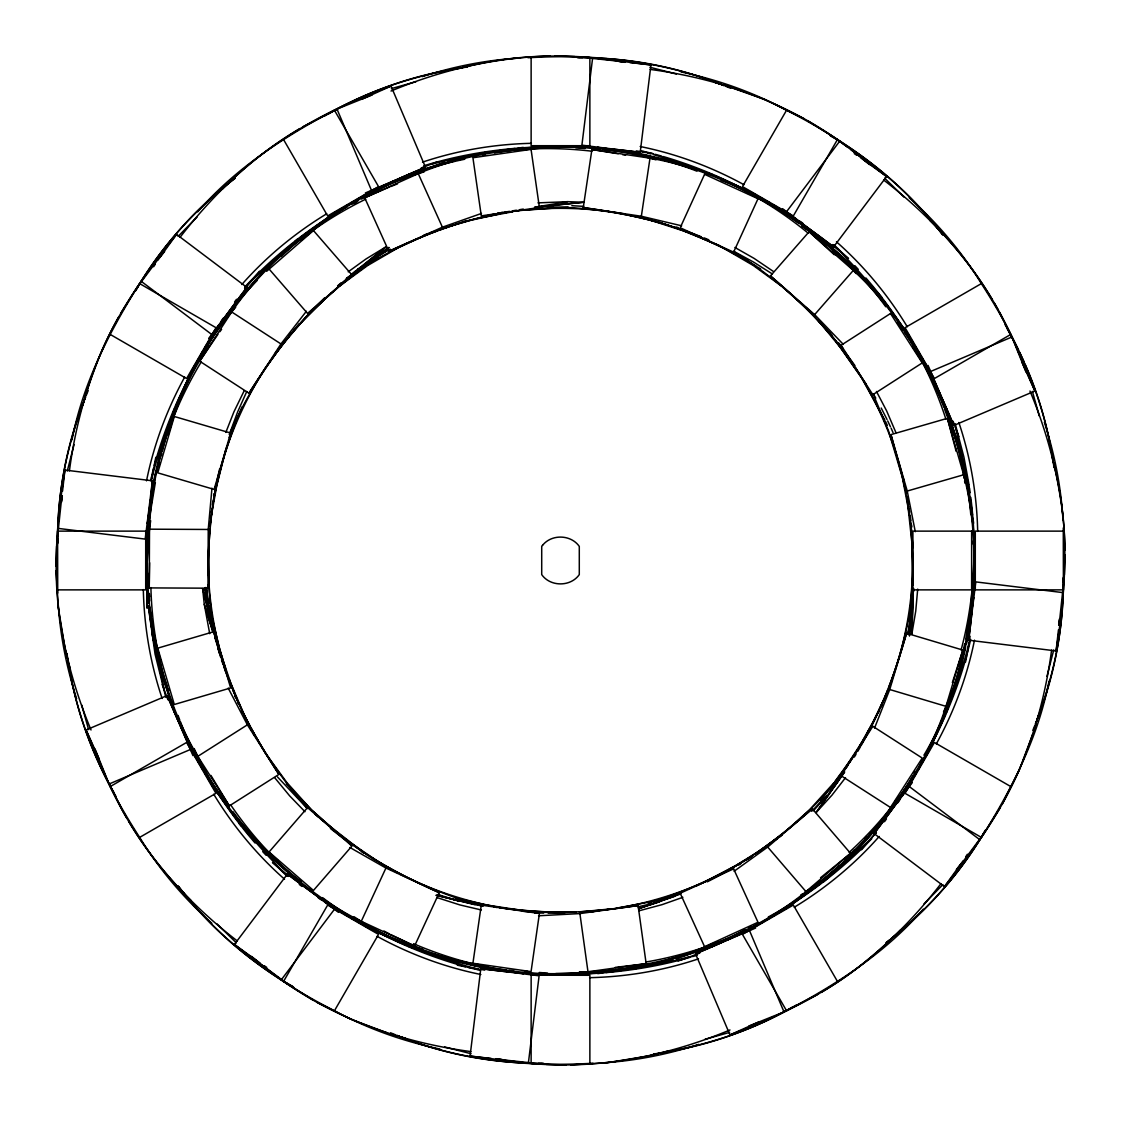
<?xml version="1.0" encoding="UTF-8"?>
<svg xmlns="http://www.w3.org/2000/svg" width="1121" height="1121" viewBox="0 0 1121 1121"><rect width="100%" height="100%" fill="white"/><g stroke="black" fill="none" stroke-linecap="round" stroke-linejoin="round"><path stroke-width="1.5" d="M57.577 542.326C56.989 492.581 67.624 443.089 85.658 396.848M1063.423 578.674C1064.011 628.419 1053.376 677.911 1035.342 724.152M211.967 488.21L208.24 529.462L207.96 588.189L149.233 587.908L149.513 529.182C151.265 470.021 170.728 412.206 201.304 361.817M56.078 566.315L56.625 546.123M207.946 574.723C208.24 539.145 211.575 503.469 219.66 468.788M1064.922 554.685L1064.375 574.877M912.956 585.12L911.919 543.11L907.043 497.906M146.557 558.847L147.061 608.171L147.033 539.565L152.372 480.797L64.92 470.063L62.538 491.194M57.886 530.149C58.923 484.58 68.381 439.278 85.504 397.058M1063.114 590.851C1062.077 636.42 1052.619 681.722 1035.496 723.942M973.476 580.482L973.743 564.998M917.693 589.114L915.745 611.071L911.807 634.332L913.125 589.59M149.654 562.742L149.233 587.908M208.884 546.838L209.221 592.196L213.41 630.885M911.807 634.332L913.111 602.019M913.517 591.818L913.657 588.413M146.305 546.95L146.837 535.081M208.856 543.839C205.928 593.051 214.826 642.599 232.285 688.574M209.081 538.837L209.529 528.832M974.387 580.832L974.611 575.746M972.089 586.745C970.758 629.82 961.412 672.74 943.49 711.989M208.982 544.624L209.963 529.126M56.709 544.68L61.193 502.488M1064.291 576.32L1059.807 618.512M973.238 585.092L971.389 606.657L965.812 638.984M912.872 604.023L913.097 600.814M61.697 501.872L62.173 495.776M1058.827 625.224L1059.303 619.128M64.92 470.063C56.905 521.041 52.028 573.293 60.828 624.523C66.531 660.745 76.915 696.169 91.039 729.981M210.145 526.912L210.944 518.042M909.327 635.705L913.265 588.623M1063.226 592.645L975.788 581.897L968.628 640.203L1056.08 650.937C1064.095 599.959 1068.972 547.707 1060.172 496.477C1054.469 460.255 1044.085 424.831 1029.961 391.019M909.523 635.803L911.891 611.576M912.578 604.653L913.083 599.469M1058.462 629.806L1056.08 650.937M208.996 534.801L209.459 530.345M211.407 513.6L211.897 509.158M147.468 523.647L155.469 474.407L169.187 422.477M909.229 618.372C913.405 584.854 913.349 550.887 910.056 517.285M973.532 597.353L965.531 646.593L951.813 698.523M149.443 530.079C144.105 573.63 148.603 618.105 160.597 660.227M152.372 480.797L145.212 539.103L57.774 528.355M470.063 1056.08L480.797 968.628L539.103 975.788L528.355 1063.226L470.063 1056.08L491.194 1058.462M650.937 64.92L592.645 57.774L581.897 145.212L640.203 152.372L650.937 64.92L629.806 62.538M149.724 527.739L150.662 520.719M212.43 504.73L212.71 502.516M968.628 640.203C975.06 592.911 976.713 544.778 970.786 497.36M69.418 470.848C74.126 435.074 82.8 399.791 95.761 366.105C113.753 317.355 144.105 274.533 176.543 234.387L246.9 287.41L208.702 338.402M913.573 589.156C909.369 622.73 900.695 655.645 888.785 687.285M1051.582 650.152C1046.874 685.926 1038.2 721.209 1025.239 754.895C1007.247 803.645 976.895 846.467 944.457 886.613L874.1 833.59L912.298 782.598M147.369 523.227L151.475 493.324M151.938 490.003L152.4 486.682M210.23 523.717L213.985 496.379M968.6 634.318L969.062 630.997M969.525 627.676L973.631 597.773M908.094 633.841L912.942 599.441M213.607 495.874L213.929 493.66M681.666 225.811L641.352 216.255L583.27 207.609L591.902 149.513L618.217 153.773M641.352 216.255L649.998 158.159L591.902 149.513M151.391 481.554L153.577 468.564M211.393 515.478L216.773 485.659L226.134 448.148M970.113 636.182L967.129 654.061M214.601 489.246L214.952 487.046M909.159 630.745L909.706 627.34M61.473 500.835L62.314 495.86M1058.686 625.14L1059.527 620.165M211.351 512.199L211.729 510.013M212.528 505.655C218.833 471.745 228.46 438.395 242.192 406.727M159.238 465.005L159.7 462.693M154.194 465.327L155.819 457.284M907.716 634.024L910.784 618.792M965.503 662.105L966.806 655.673M963.037 651.427C955.849 687.86 942.929 723.269 923.928 755.218M146.515 480.839C153.843 444.575 166.903 409.529 184.671 377.09M974.485 640.161C967.157 676.425 954.097 711.471 936.329 743.91M71.968 439.936C83.529 379.837 112.731 325.09 145.618 274.155C169.719 237.386 200.477 205.185 235.13 178.211C194.872 208.562 160.934 247.152 135.697 290.773M1049.032 681.064C1037.471 741.163 1008.269 795.91 975.382 846.845C952.528 881.723 923.662 912.466 891.209 938.571M67.274 471.016L74.056 444.617M1053.726 649.984L1046.944 676.383M155.371 482.478L148.869 521.615L147.271 561.509M161.2 455.771L161.718 453.473M150.676 480.026L151.419 476.831M970.688 639.362C954.433 710.644 918.758 776.194 874.1 833.59M153.017 483.347L161.704 446.368M214.756 493.086C223.443 448.484 241.113 405.928 265.537 367.66M959.296 674.632L965.615 647.742M966.4 644.379L967.984 637.653M162.265 451.174C169.916 419.618 182.667 389.351 199.16 361.41M963.668 648.19L964.831 643.594M151.825 475.234C168.711 406.391 203.588 343.096 246.9 287.41M151.741 478.457C161.816 439.166 176.698 401.15 195.292 365.138M969.259 642.543C959.184 681.834 944.302 719.85 925.708 755.862M961.117 649.942C976.265 592.981 978.661 532.027 963.668 474.772L947.385 418.329L890.957 434.612L907.239 491.04L915.282 531.676M82.786 405.256C91.053 374.54 102.922 344.75 118.616 317.061M1038.214 715.744L1036.561 721.7M952.36 682.549L962.827 650.068L906.553 633.253C895.581 672.334 881.05 710.616 860.9 745.927M168.43 434.149L169.733 429.679M230.646 433.042L214.097 489.401L157.753 472.852L174.301 416.494L230.646 433.042L229.259 437.582M874.548 728.061L889.738 689.527L906.553 633.253M849.172 852.338C892.708 812.599 927.67 762.616 946.012 706.342L962.827 650.068M1035.692 724.656L1033.926 730.542M170.168 428.18C183.466 383.971 205.395 342.185 235.69 307.252M1033.002 733.47L1019.059 770.547L1002.384 803.939M162.251 444.757L174.82 407.82M889.822 685.309C906.721 640.329 914.932 591.86 912.144 543.839M946.18 713.18L958.749 676.243M229.259 434.612L237.61 411.996L246.76 391.523M225.839 432.412L233.897 411.897L244.224 390.683M888 689.359L886.403 693.521M884.763 697.654L885.576 695.581M86.289 395.279L88.209 390.542M1032.791 730.458L1034.711 725.721M883.923 699.728L881.386 705.908M888.827 688.336L891.657 681.414M886.473 693.829L888.238 689.709M878.752 712.073L879.635 710.027M229.791 433.533C242.108 405.227 257.844 378.464 275.962 353.493M885.87 695.202L872.797 722.414L858.602 747.889M175.535 406.236L192.041 369.986L210.762 337.897M874.226 720.831L888.154 690.214M945.465 714.764L928.959 751.014L917.903 769.987M385.932 868.032L439.236 892.68L414.588 945.984L361.27 921.336L385.932 868.032L349.948 847.504M880.91 707.197L881.891 705.207M878.934 711.162L867.079 733.232M195.881 364.003L202.943 351.013M925.119 756.997L918.057 769.987M200.673 358.356C215.652 329.882 234.597 303.441 257.157 280.488M914.133 773.476L915.268 771.416M912.97 775.536C895.553 806.335 872.642 833.87 846.509 857.649M830.227 135.697C873.89 160.878 912.298 194.9 942.789 235.018C901.943 181.21 846.495 140.517 786.522 110.292L742.466 186.59L793.332 215.947L837.387 139.663L830.465 135.641M293.506 986.942C248.778 961.496 209.319 926.969 178.211 885.982C219.057 939.79 274.505 980.483 334.478 1010.708L378.534 934.41L327.668 905.053L283.613 981.337L293.31 986.956M135.641 290.535L139.663 283.613L216.045 327.724L186.59 378.534L110.292 334.478M204.597 348.099L206.278 345.198M914.722 775.802L916.403 772.901M985.359 830.465L981.337 837.387L905.053 793.332L934.41 742.466L1010.708 786.522M855.463 753.34L873.525 722.358M910.238 783.103L916.193 772.901M120.746 313.334L136.972 287.635L157.094 260.618M1000.254 807.666L984.028 833.365L963.906 860.382M200.771 358.692L202.369 355.974M857.649 751.518L860.115 747.343M985.303 830.227C960.122 873.89 926.1 912.298 885.982 942.789L889.906 939.65M857.817 749.22L849.662 762.504M211.407 336.552L214.027 332.264M906.973 788.736L909.593 784.448M861.334 743.027L842.894 771.304L829.568 789.128M854.314 757.053L856.01 754.307M218.02 334.198L199.706 361.214L248.96 393.205C270.497 358.79 295.229 326.155 324.501 297.948M214.924 330.849L218.511 325.216M902.489 795.784L906.076 790.151M846.271 767.801L847.966 765.153M199.706 361.214L231.683 311.946C265.145 263.127 312.773 225.013 365.74 199.16M248.96 393.205L280.951 343.937L306.383 311.246M153.619 266.742L155.301 264.178M965.699 856.822L967.381 854.258M841.955 774.401L843.693 771.766M221.257 321.04L223.107 318.266M897.893 802.734L899.743 799.96M895.161 801.263L896.884 798.698M844.673 771.935L816.13 812.543L832.006 795.097L845.528 777.68M157.837 260.324L176.543 234.387M792.421 217.278L795.35 218.637M328.579 903.722L325.651 902.363M963.163 860.676L944.457 886.613M816.13 812.543L844.449 772.117M218.637 325.651L217.278 328.579M902.363 795.35L903.722 792.421M892.568 805.116C869.013 839.293 839.391 869.434 804.738 892.4M213.312 333.512L237.456 300.428M266.56 366.273L285.897 339.775M835.103 781.225L854.44 754.727M883.544 820.572L907.688 787.488M234.569 301.983L236.531 299.307M884.469 821.693L886.431 819.017M277.265 351.7L289.4 335.796M838.2 781.169L828.461 793.962M219.534 324.375C240.959 295.033 265.467 267.961 292.413 243.607M901.466 796.625C878.724 827.774 852.492 856.374 823.557 881.877M260.324 963.163L234.387 944.457L287.41 874.1L338.402 912.298M786.676 211.547L839.699 141.19L886.613 176.543L833.59 246.9L782.598 208.702M234.387 944.457L281.301 979.81L334.324 909.453M219.786 331.788L221.594 329.392M275.009 353.549L276.817 351.181M180.047 237.316C213.144 194.508 252.898 156.085 299.769 128.593M940.953 883.684C918.996 912.298 893.843 938.529 865.79 961.215C825.827 994.453 778.114 1016.355 729.967 1034.893L695.538 953.803L755.624 928.034M277.756 350.018L301.255 322.68L327.262 296.715M290.787 334.058L294.991 328.845M244.63 288.868L259.469 271.24M876.37 832.132L861.531 849.76M826.569 792.813L820.53 800.114M160.303 256.723L164.591 251.552M296.406 327.122L299.279 323.689M956.409 869.448L960.697 864.277M864.529 838.564L866.491 836.252M842.039 775.494C817.966 804.318 789.702 829.456 759.127 851.189M843.37 344.441L814.645 314.609L770.435 275.934L809.11 231.739L834.304 254.761M814.645 314.609L853.319 270.413L809.11 231.739M813.538 810.665L826.163 796.527M239.614 297.78L267.19 267.19L297.78 239.614M289.919 334.394L291.404 332.741M289.232 335.81L308.99 313.894M834.08 782.612L809.684 809.684L785.19 831.768M881.386 823.22L853.81 853.81L823.22 881.386M241.814 284.524C266.28 256.779 295.117 232.958 326.729 213.761M879.186 836.476C854.72 864.221 825.883 888.042 794.271 907.239M197.702 211.827C237.75 165.558 290.423 132.754 344.371 105.08C380.594 86.821 419.8 74.743 459.806 68.269M923.298 909.173C883.25 955.442 830.577 988.246 776.629 1015.92C740.406 1034.179 701.2 1046.257 661.194 1052.731M178.099 236.391L197.17 216.914M942.901 884.609L923.83 904.087M294.403 329.476L295.902 327.85M854.622 849.704L845.262 859.443M244.7 287.102C294.417 233.504 358.089 194.564 425.462 167.197L391.033 86.107L361.873 99.209M297.415 326.225C321.783 300.372 348.757 276.831 378.506 257.34M244.616 288.153C275.416 255.994 310.601 228.138 348.393 204.639M876.384 832.847C845.584 865.006 810.399 892.862 772.607 916.361M811.646 811.31L827.27 795.195M871.788 838.676C822.73 889.864 760.893 927.235 695.538 953.803M900.457 930.024C876.832 954.055 850.293 975.298 821.231 992.407M281.203 256.513C300.974 237.035 323.479 220.417 347.51 206.572M222.462 189.099C269.194 141.47 328.663 108.611 391.033 86.107M266.658 271.282L313.46 230.562L351.924 274.939L307.532 313.404L269.068 269.012M839.251 865.328C818.008 885.548 794.2 903.176 768.305 916.992M330.681 293.562L342.339 283.151M313.894 308.99L335.81 289.232M294.921 241.351L297.443 239.123M820.558 877.729L850.531 853.361L812.291 808.802C780.314 837.163 745.507 862.666 707.211 881.849M301.325 240.202C336.917 209.193 378.8 185.161 424.172 171.849M337.561 285.897L341.232 282.744M734.101 871.241L767.717 847.042L812.291 808.802M645.57 962.07C703.666 952.191 760.108 929.043 805.971 891.615L850.531 853.361M338.22 285.841L386.241 246.648L366.091 258.909L348.211 271.814M346.333 278.512L348.995 276.383M354.32 272.137L386.241 246.648M352.428 273.524L356.212 270.525M779.74 836.883L782.122 835.089M300.428 237.456L333.512 213.312L348.099 204.807M346.501 278.569L388.903 247.629M339.775 285.897L367.66 265.537L398.642 247.475M756.129 853.417L781.225 835.103M820.572 883.544L787.488 907.688L756.857 925.554M774.919 840.386L777.329 838.634M360.472 267.513L357.641 269.53L388.3 249.787M364.731 264.5L388.847 247.405M755.498 853.768L757.32 852.478M767.605 845.542L771.262 842.978M751.827 856.304L746.292 860.073M762.63 848.891L766.358 846.383M800.8 895.006L802.776 893.703M350.943 274.897C377.833 256.919 406.951 242.402 437.176 230.926M761.397 849.732L735.684 865.552L703.007 882.745M738.823 864.978L740.701 863.773M247.377 724.825L278.905 774.387L229.343 805.901L197.814 756.353L247.377 724.825L228.208 688.112M353.984 203.686L356.856 201.878M373.559 258.278L370.631 260.1L373.671 258.447M377.945 255.546L388.188 249.184M349.836 203.77L365.754 194.423M771.164 917.23L755.246 926.577M750.734 857.145C719.864 875.599 687.061 890.957 652.73 901.76M351.013 203.097L364.143 195.446M723.83 872.67L751.855 856.318M1052.731 459.806C1043.441 396.302 1016.032 337.099 981.337 283.613L905.053 327.668L934.41 378.534L1010.708 334.478L1005.131 324.782M68.269 661.194C77.559 724.698 104.968 783.901 139.663 837.387L215.947 793.332L186.59 742.466L110.292 786.522L115.869 796.218M324.782 115.869L334.478 110.292L378.534 186.59L327.668 215.947L283.613 139.663M796.218 1005.131L786.522 1010.708L742.466 934.41L793.332 905.053L837.387 981.337M302.964 126.729L338.57 108.513M818.036 994.271L782.43 1012.487M749.052 927.459L751.098 926.282M376.67 256.751L390.192 249.1M364.143 197.562C392.504 181.21 423.163 168.682 455.098 161.326M351.644 204.302L358.524 200.519M328.103 114.09C370.995 89.554 418.609 73.383 467.611 66.994M368.697 192.812L371.626 191.201M749.374 929.799L752.303 928.188M792.897 1006.91C750.005 1031.446 702.391 1047.617 653.389 1054.006M744.919 929.743C714.329 946.432 680.909 957.712 646.663 963.948M361.34 199.09L374.106 192.812M759.127 1021.792L729.967 1034.893M695.959 886.108L701.606 883.418M365.376 192.966L425.462 167.197M371.976 190.71C406.937 174.077 443.874 161.802 481.61 153.213M389.155 187.137L364.717 197.786L388.861 251.328C423.163 235.172 458.923 221.818 496 213.691M749.024 930.29L730.416 938.669M369.986 192.041L406.236 175.535M400.169 246.774L430.786 232.846M720.831 874.226C682.199 893.577 640.301 906.371 597.283 910.77M714.764 945.465L751.014 928.959M364.717 197.786L418.259 173.643C472.796 150.648 533.484 144.371 592.014 151.209M388.861 251.328L442.403 227.185L481.484 213.438M339.719 107.98L372.102 94.991M781.281 1013.02L748.898 1026.009M716.123 942.144C673.287 961.398 626.485 972.159 579.445 971.823M99.209 759.127L86.107 729.967L167.197 695.538L192.966 755.624M930.85 371.387L1011.955 336.973L1034.893 391.033L953.803 425.462L928.034 365.376M86.107 729.967L109.045 784.027L190.15 749.613M728.846 939.314L685.786 955.176L639.39 967.787M391.019 91.039C454.369 64.556 523.983 51.02 592.645 57.774M729.981 1029.961C666.631 1056.444 597.017 1069.98 528.355 1063.226M638.508 908.865L679.298 894.474M390.556 186.604L397.521 183.886M421.23 167.926L436.658 162.125M699.77 953.074L684.342 958.875M682.857 897.304L662.077 904.647L639.278 910.728M423.822 235.13L427.998 233.546M439.264 230.141L441.338 229.371M429.413 233.056L433.617 231.543M445.513 227.843L447.615 227.101M449.703 226.358L453.921 224.901M638.634 908.697L674.814 896.282M407.82 174.82L444.757 162.251M432.426 232.285L463.534 221.706L483.235 217.068M676.243 958.749L713.18 946.18M456.023 224.186L458.139 223.471M678.121 961.005L682.787 959.436M462.384 222.084L464.514 221.398M422.491 162.153C457.564 150.354 494.445 144.147 531.424 143.32M698.509 958.847C663.436 970.646 626.555 976.853 589.576 977.68M442.094 228.656L447.811 226.848M422.239 76.634C453.865 66.391 486.752 59.917 519.962 58.04M391.383 88.615L415.989 81.707M729.617 1032.385L705.011 1039.293M698.761 1044.366C667.135 1054.609 634.248 1061.083 601.038 1062.96M423.71 165.824C493.562 144.273 568.165 142.381 640.203 152.372M692.582 956.605L697.29 955.176M681.106 893.577L649.816 901.985L617.699 907.926M649.017 905.179L659.709 901.774L637.863 906.875M449.227 226.386L470.988 220.276L500.821 213.621M648.204 903.106L651.217 902.209M907.239 491.04L963.668 474.772M690.984 957.054C622.926 976.853 550.677 978.297 480.797 968.628M664.907 1051.834L667.906 1051.036M432.608 163.988C472.039 153.507 512.689 147.692 553.452 146.305M688.392 957.012C648.961 967.493 608.311 973.308 567.548 974.695M459.078 68.381C488.882 60.66 519.584 56.344 550.383 56.092M661.922 1052.619L649.956 1055.52M465.832 221.187L467.989 220.655M448.05 161.312L483.347 153.017M637.653 967.984L672.95 959.688M645.009 964.438L630.198 967.633M482.969 155.287L485.267 154.768M484.37 152.596L487.145 151.994M633.855 969.006L636.63 968.404M646.957 1056.178L607.876 1062.652L570.617 1064.908M456.695 160.934L464.781 159.224M479.129 218.035L512.591 211.813M502.334 212.359L497.584 213.326L509.579 211.337M494.515 152.848L523.031 148.701L555.498 147.201M502.334 213.34L506.902 212.5M628.559 967.941L588.875 973.028L555.778 973.532M508.43 212.219L513.026 211.421M513.012 210.776L516.445 210.202M519.864 209.627L523.297 209.066M535.292 207.077L567.871 201.668L583.593 202.256L534.479 207.329M516.08 210.902L520.719 210.173M615.247 967.395L646.158 963.682L638.073 905.502C600.085 911.429 561.453 914.133 523.059 911.331M538.542 915.773L579.907 913.587L638.073 905.502M413.509 943.7C468.13 967.213 528.65 978.521 587.979 971.767L646.158 963.682M486.682 152.4L490.003 151.938M493.324 151.475L514.917 148.518M518.238 148.056L523.227 147.369M496.379 213.985C538.739 206.46 582.261 206.46 624.621 213.985M597.773 973.631L602.762 972.944M606.083 972.482L627.676 969.525M630.997 969.062L634.318 968.6M524.838 149.724C568.627 144.399 613.551 147.412 655.939 159.841M609.572 909.047L579.333 911.933M523.745 210.286L568.151 207.077M537.407 206.909L583.593 202.256M537.982 202.873L567.871 201.668M545.423 206.138L553.438 205.535M588.077 911.962L594.032 911.625M574.891 912.2L548.127 913.055M531.704 146.991L543.559 146.459M575.493 912.228L545.507 912.228M582.163 911.919L592.168 911.471M574.05 974.695L589.296 974.009M527.935 57.717L531.13 57.591C596.498 54.046 663.184 60.73 724.152 85.658M396.848 1035.342C457.816 1060.27 524.502 1066.954 589.87 1063.409L593.065 1063.283M535.39 207.035C570.295 206.054 605.214 210.005 639.278 217.516M576.124 912.354L550.537 912.158L520.032 910.14M577.385 57.717L582.458 57.703M538.542 1063.297L543.615 1063.283M1063.409 531.13L975.298 531.13L975.298 589.87L1063.409 589.87L1063.283 527.935M57.591 589.87L145.702 589.87L145.702 531.13L57.591 531.13L57.717 593.065M578.674 57.577L589.87 57.591L589.87 145.702L531.13 145.702L531.13 57.591M542.326 1063.423L531.13 1063.409L531.144 975.186L589.87 975.298L589.87 1063.409M149.513 529.182L208.24 529.462M543.671 913.055L534.745 912.942M554.685 56.078L574.877 56.625M566.315 1064.922L546.123 1064.375M590.851 57.886L606.993 58.628M530.149 1063.114C484.58 1062.077 439.278 1052.619 397.058 1035.496M564.592 913.026L530.737 911.121L499.966 907.856M525.441 971.375L527.795 971.473M584.924 146.319L588.259 146.473M532.741 974.527L536.076 974.681M575.746 146.389L587.6 146.921M528.832 911.471L538.837 911.919M533.4 974.079L546.95 974.695M571.808 205.704L583.873 206.362M594.901 149.219L599.945 149.513M576.32 56.709L618.512 61.193M544.68 1064.291L502.488 1059.807M575.802 147.818L585.218 148.462M539.285 972.482L547.524 973.126M610.174 58.867C649.199 61.669 687.677 70.861 723.942 85.504M619.128 61.697L625.224 62.173M495.776 1058.827L501.872 1059.303M604.976 149.934C636.42 152.582 667.541 159.616 696.926 171.177M513.67 970.646L508.962 970.24M506.622 970.001C477.182 966.989 448.274 959.562 420.711 948.884M597.353 147.468L646.593 155.469L698.523 169.187M523.647 973.532L474.407 965.531L422.477 951.813M519.443 909.972L486.066 904.941L455.126 897.851M650.152 69.418C717.664 78.302 784.083 101.352 839.699 141.19M470.848 1051.582C403.336 1042.698 336.917 1019.648 281.301 979.81M597.773 147.369L627.676 151.475M630.997 151.938L634.318 152.4M583.27 207.609C623.514 212.906 663.464 221.846 701.298 236.769M523.717 910.77C480.699 906.371 438.801 893.577 400.169 874.226M486.682 968.6L490.003 969.062M493.324 969.525L523.227 973.631M485.085 965.699L488.153 966.134M493.758 907.001L496.869 907.45M636.182 150.887L652.436 153.577M484.818 970.113L468.564 967.423M482.03 965.181C436.658 958.063 392.588 941.892 354.054 916.768M620.165 61.473L625.14 62.314M495.86 1058.686L500.835 1059.527M649.998 158.159C708.304 168.304 762.756 195.797 808.283 233.238M436.111 895.315L483.039 906.286M622.617 154.67L625.546 155.258M457.284 965.181L465.327 966.806M481.343 909.986L459.89 904.927L437.428 897.725M640.161 146.515C676.425 153.843 711.471 166.903 743.91 184.671M480.839 974.485C444.575 967.157 409.529 954.097 377.09 936.329M681.064 71.968C717.776 79.689 753.55 92.3 786.522 110.292M439.936 1049.032C403.224 1041.311 367.45 1028.7 334.478 1010.708M649.984 67.274L676.383 74.056M471.016 1053.726L444.617 1046.944M641.45 217.992L645.78 218.987M640.974 150.676L644.169 151.419M476.831 969.581L480.026 970.324M637.653 153.017L674.632 161.704M627.914 214.756L657.466 221.706L688.574 232.285M446.368 959.296L483.347 967.984M647.952 219.506L654.44 221.089M436.293 895.259L475.136 904.773M645.766 151.825L653.739 153.885M642.543 151.741L645.276 152.442M656.598 221.636L658.77 222.196M478.457 969.259C439.166 959.184 401.15 944.302 365.138 925.708M475.234 969.175C406.391 952.29 343.096 917.412 287.41 874.1M647.994 153.157L650.712 153.899M643.188 218.105L646.088 218.875M715.744 82.786L721.7 84.439M405.256 1038.214L390.458 1033.926M655.337 154.32L661.684 156.113M653.431 154.642C688.84 164.661 723.185 178.393 755.862 195.292M481.89 905.908C447.825 896.576 415.162 882.521 384.391 865.244M444 896.996L459.456 901.228L438.059 894.586M647.532 219.268L683.502 230.926L719.304 245.527M724.656 85.308L764.942 99.545L803.939 118.616M889.738 689.527L946.012 706.342M675.977 226.974L678.121 227.605M663.268 156.562C725.455 174.708 782.612 207.315 833.59 246.9M387.53 1033.002L350.453 1019.059L317.061 1002.384M439.152 895.413L442.375 896.478L437.596 894.558M660.115 222.476L662.217 223.163M414.798 946.572L422.827 949.249M676.243 162.251L713.18 174.82M664.319 223.864C696.477 234.779 727.669 248.764 756.647 266.504M407.82 946.18L444.757 958.749M408.45 944.288L413.215 945.998M400.589 941.29L406.867 943.714M720.985 180.159C748.87 190.822 775.115 205.619 799.007 223.485M725.721 86.289L730.458 88.209M390.542 1032.791L395.279 1034.711M411.939 945.297L419.24 948.282M704.296 237.96L708.78 239.796M399.02 940.687C371.794 929.757 345.885 915.437 322.554 897.613M439.236 892.68C400.645 875.599 363.442 854.847 330.401 828.447M714.764 175.535L751.014 192.041L769.987 203.097M690.214 232.846L720.831 246.774M414.588 945.984L390.542 934.48M406.236 945.465L369.986 928.959L337.897 910.238M747.09 192.952C788.301 212.233 825.659 239.74 856.122 273.552M361.27 921.336C308.191 895.175 263.687 853.445 230.548 804.696M733.68 251.272L753.452 262.034L772.411 274M756.997 195.881L769.987 202.943M364.003 925.119L351.013 918.057M383.928 930.99L389.211 933.793M734.914 247.475L754.069 258.376L773.602 271.604M382.457 864.151L378.59 861.937M772.901 204.597L775.802 206.278M345.198 914.722L348.099 916.403M772.901 204.807L775.816 206.502M778.731 208.212L783.103 210.762M722.358 247.475L753.34 265.537L781.225 285.897M369.145 856.318L397.17 872.67M807.666 120.746L833.365 136.972M376.67 860.816L372.817 858.56M313.334 1000.254L287.635 984.028L260.618 963.906M391.117 869.56L382.135 864.165M784.448 211.407L788.736 214.027M332.264 906.973L336.552 909.593M361.382 851.582L363.274 852.773M734.185 251.875C761.804 269.11 787.306 289.666 810.483 312.493M790.151 214.924L795.784 218.511M380.86 863.38L350.859 842.978M325.216 902.489L330.849 906.076M758.006 267.316L760.669 269.012M231.683 311.946L280.951 343.937M854.258 153.619L856.822 155.301M264.178 965.699L266.742 967.381M350.144 844.309L351.994 845.542M799.96 221.257L802.734 223.107M318.266 897.893L321.04 899.743M860.676 157.837L886.613 176.543M802.118 226.288L807.681 230.155M366.049 854.244L367.87 855.519M836.967 139.466L847.644 147.201M364.241 852.969L320.592 818.975M787.488 213.312L820.572 237.456M339.775 835.103L364.871 853.417M300.428 883.544L333.512 907.688M810.427 232.103C839.251 252.8 864.992 277.924 885.744 306.748M299.307 884.469L301.983 886.431M801.529 225.363L807.751 230.197M796.625 219.534C827.774 242.276 856.374 268.508 881.877 297.443M324.375 901.466C295.033 880.041 267.961 855.533 243.607 828.587M349.626 842.081L337.435 832.763M909.453 786.676L979.81 839.699M141.19 281.301L211.547 334.324M301.241 881.638C275.023 862.035 252.183 838.088 232.916 811.646M883.684 180.047C937.717 221.496 983.706 274.659 1011.955 336.973M237.316 940.953C183.284 899.504 137.294 846.341 109.045 784.027M851.175 149.864L860.382 157.094M811.45 233.154L817.531 238.213M832.132 244.63L848.527 258.391M288.868 876.37L272.473 862.61M864.277 160.303L869.448 164.591M251.552 956.409L256.723 960.697M337.015 832.3L311.652 810.021L286.317 783.789M770.435 275.934C801.851 302.502 830.955 332.068 854.917 365.586M314.637 813.86L318.21 816.943M823.22 239.614L853.81 267.19L881.386 297.78M782.612 286.92L807.106 308.99M335.81 831.768L311.316 809.684L286.92 782.612L266.56 754.727M297.78 881.386L267.19 853.81L239.614 823.22M836.476 241.814C864.221 266.28 888.042 295.117 907.239 326.729M277.994 860.592C242.682 829.638 213.452 791.524 194.213 748.604M284.524 879.186C256.779 854.72 232.958 825.883 213.761 794.271M909.173 197.702C937.114 222.743 961.776 251.552 981.337 283.613M211.827 923.298C183.886 898.257 159.224 869.448 139.663 837.387M884.609 178.099L904.087 197.17M236.391 942.901L216.914 923.83M833.898 244.7L848.022 258.517M287.102 876.3L272.978 862.483M853.319 270.413C896.884 310.475 927.824 363.05 945.886 419.142M307.224 808.409L277.476 776.923M832.847 244.616C865.006 275.416 892.862 310.601 916.361 348.393M288.153 876.384C255.994 845.584 228.138 810.399 204.639 772.607M832.959 251.973L836.378 255.322M304.968 811.716L289.652 795.854L274.645 777.652M930.024 220.543C954.055 244.168 975.298 270.707 992.407 299.769M190.976 900.457C166.945 876.832 145.702 850.293 128.593 821.231M805.985 307.364L811.128 312.759M818.316 320.41L832.328 335.613M854.847 265.677L858.224 269.306M262.776 851.694L266.153 855.323M812.01 313.894L831.768 335.81M239.123 823.557L241.351 826.079M307.63 808.577C285.505 783.957 266.644 756.521 250.768 727.515M818.19 320.494L842.151 349.738L866.071 384.027M767.717 847.042L805.971 891.615M865.888 277.966C903.582 321.489 932.083 372.312 953.803 425.462M255.112 843.034C217.418 799.511 188.917 748.688 167.197 695.538M838.55 342.816L842.586 347.678M828.909 331.928L831.866 335.641M832.847 336.875L861.671 378.015L884.903 420.179M229.202 806.517C208.982 780.762 192.223 752.205 180.383 721.644M897.276 322.344L903.302 330.583M883.544 300.428L907.688 333.512L925.554 364.143M835.103 339.775L854.44 366.273M237.456 820.572L213.312 787.488L204.807 772.901M227.493 803.897L229.301 806.475M904.269 331.984C920.565 355.259 933.891 380.608 943.868 407.217M278.905 774.387C256.541 740.505 237.134 704.45 223.639 666.098M912.746 346.935L915.268 350.845M229.343 805.901L210.916 775.41M916.109 352.148C940.365 390.5 957.474 433.589 964.242 478.541M917.23 349.836L926.577 365.754M203.77 771.164L194.423 755.246M855.463 367.66C879.887 405.928 897.557 448.484 906.244 493.086M248.33 723.83L265.537 753.34M197.814 756.353C167.309 705.627 152.428 646.467 150.901 587.558M195.446 756.857L203.097 769.987M873.371 393.989L875.781 398.165M994.271 302.964L997.928 309.438M126.729 818.036L123.072 811.562M876.468 391.453L886.683 410.987L895.959 432.678M1006.91 328.103L1018.372 349.836M928.188 368.697L929.799 371.626M191.201 749.374L192.812 752.303M114.09 792.897C89.554 750.005 73.383 702.391 66.994 653.389M122.483 810.469L108.513 782.43M249.703 725.567L246.564 719.696M999.708 312.703L1012.487 338.57M252.954 732.91L254.341 735.544M881.204 408.03L887.019 419.492M245.527 717.72L241.463 709.775M249.563 726.254L252.253 731.593M246.284 719.528L248.89 724.923M237.54 701.76L238.507 703.778M1019.774 352.709L1023.795 361.34M1021.792 361.873L1034.893 391.033M885.506 421.468L887.3 425.307M234.667 695.707L235.62 697.724M887.72 420.921L890.424 426.737M873.021 393.723L888.631 431.123L902.769 478.863M930.29 371.976C946.923 406.937 959.198 443.874 967.787 481.61M245.625 718.183L230.87 683.376L218.931 648.246M190.71 749.024C174.077 714.063 161.802 677.126 153.213 639.39M928.959 369.986L945.465 406.236M232.846 690.214L246.774 720.831M175.535 714.764L192.041 751.014M418.259 173.643L442.403 227.185M1013.02 339.719L1026.009 372.102M107.98 781.281L94.991 748.898M1025.084 364.227C1039.713 397.03 1049.214 432.033 1054.006 467.611M891.111 428.18L893.031 432.58M241.533 710.672L242.416 712.704M749.613 930.85L784.027 1011.955M336.973 109.045L371.387 190.15M238.955 704.534L229.202 679.088M953.074 421.23L958.875 436.658M167.926 699.77L162.125 684.342M947.679 417.783C960.052 448.708 968.11 481.399 970.772 514.623M178.071 715.45L179.78 720.102M167.968 688.28L168.781 690.494M944.485 408.829L947.189 416.395M167.169 686.066C158.117 660.647 152.61 634.038 150.074 607.218M946.18 407.82L958.749 444.757M162.251 676.243L174.82 713.18M221.538 659.989L223.093 664.571M958.847 422.491C970.646 457.564 976.853 494.445 977.68 531.424M162.153 698.509C150.354 663.436 144.147 626.555 143.32 589.576M213.2 632.44L204.274 604.275L202.621 588.637L220.515 656.92M214.784 637.401L225.825 672.18M1044.366 422.239C1054.609 453.865 1061.083 486.752 1062.96 519.962M76.634 698.761C66.391 667.135 59.917 634.248 58.04 601.038M1032.385 391.383L1039.293 415.989M88.615 729.617L81.707 705.011M225.545 668.326L219.071 646.719L212.458 618.792M212.892 632.244L204.274 604.275L209.711 633.673M217.978 648.695L219.492 653.627M950.202 425.602L951.631 430.254M955.176 423.71L963.934 457.186L969.048 484.833M165.824 697.29L155.062 654.104L148.532 607.988M890.957 434.612L901.887 474.996L909.579 515.352M947.385 418.329L956.129 451.329M955.512 427.171L966.708 476.719L973.154 526.674M69.166 664.907L69.964 667.906M163.988 688.392L154.782 647.069L148.925 605.83M1052.619 459.078C1060.34 488.882 1064.656 519.584 1064.908 550.383M68.381 661.922L65.48 649.956M202.621 588.637L213.789 633.211M212.247 627.424L213.775 633.687M959.688 448.05L967.984 483.347M153.017 637.653L161.312 672.95M903.274 481.021L903.778 483.179M904.269 485.337L905.222 489.681M968.404 484.37L969.006 487.145M151.994 633.855L152.596 636.63M64.822 646.957L58.348 607.876L56.092 570.617M905.684 491.853L906.132 494.025M204.961 588.329L215.148 638.045M903.568 478.807L904.171 481.722M906.581 496.211L907.435 500.569M204.723 588.287L210.566 619.03M907.856 502.769L908.669 507.154M904.731 484.65L905.278 487.593M210.131 606.335L211.505 614.126M909.061 509.34L909.439 511.54M905.81 490.522L906.3 493.478M910.182 515.954L910.883 520.368M964.592 480.867L964.943 483.207M209.123 600.113L209.585 603.224M206.334 588.063L210.86 618.988M911.541 524.782L911.863 526.996M969.525 488.013L970.169 492.68M579.907 913.587L587.979 971.767M968.376 485.015L972.482 514.917M972.944 518.238L973.631 523.227M907.015 496.379L910.77 523.717M147.369 597.773L148.056 602.762M148.518 606.083L151.475 627.676M151.938 630.997L152.4 634.318M205.732 587.908L206.39 593.037M206.825 596.456L207.273 599.875M908.304 501.872L908.585 504.072M910.686 523.423L913.083 547.637M909.117 508.486L909.607 512.886M149.331 593.401L149.696 596.764M148.659 603.266L147.734 593.051M206.642 587.782L207.679 599.819M207.988 603.252L208.282 606.699M148.504 584.98L147.692 573.223M972.622 541.429L972.804 543.783M973.266 527.949L974.275 543.265M148.14 603.28L146.753 577.988M149.135 594.676L149.611 600.94M147.341 587.936L146.543 573.91M974.009 531.704L974.541 543.559M911.471 528.832L911.919 538.837M146.305 574.05L146.921 587.6M205.83 587.446L205.914 590.879M207.946 584.812L207.96 588.189M1063.283 577.385L1063.297 582.458M57.703 538.542L57.717 543.615M481.287 905.137L472.922 963.261L531.06 971.627L539.411 913.489L481.287 905.137M704.577 174.316L680.181 227.745L733.61 252.141L758.006 198.725L704.577 174.316M872.839 726.31L841.086 775.732L890.494 807.484L922.247 758.076L872.839 726.31M542.522 545.366L541.709 546.403L541.709 574.597C550.313 586.984 570.687 586.984 579.291 574.597L579.291 546.403C570.953 534.451 551.532 533.904 542.522 545.366M307.532 807.596L269.068 851.988L313.46 890.438L351.924 846.061L307.532 807.596M890.494 313.516L841.086 345.268L872.839 394.69L922.247 362.924L890.494 313.516M733.61 868.859L680.181 893.255L704.577 946.685L758.006 922.275L733.61 868.859M214.097 631.599L157.753 648.148L174.301 704.506L230.646 687.958L214.097 631.599M531.06 149.373L472.922 157.739L481.287 215.863L539.411 207.511L531.06 149.373M971.627 531.13L912.9 531.13L912.9 589.87L971.627 589.87L971.627 531.13"/></g></svg>
